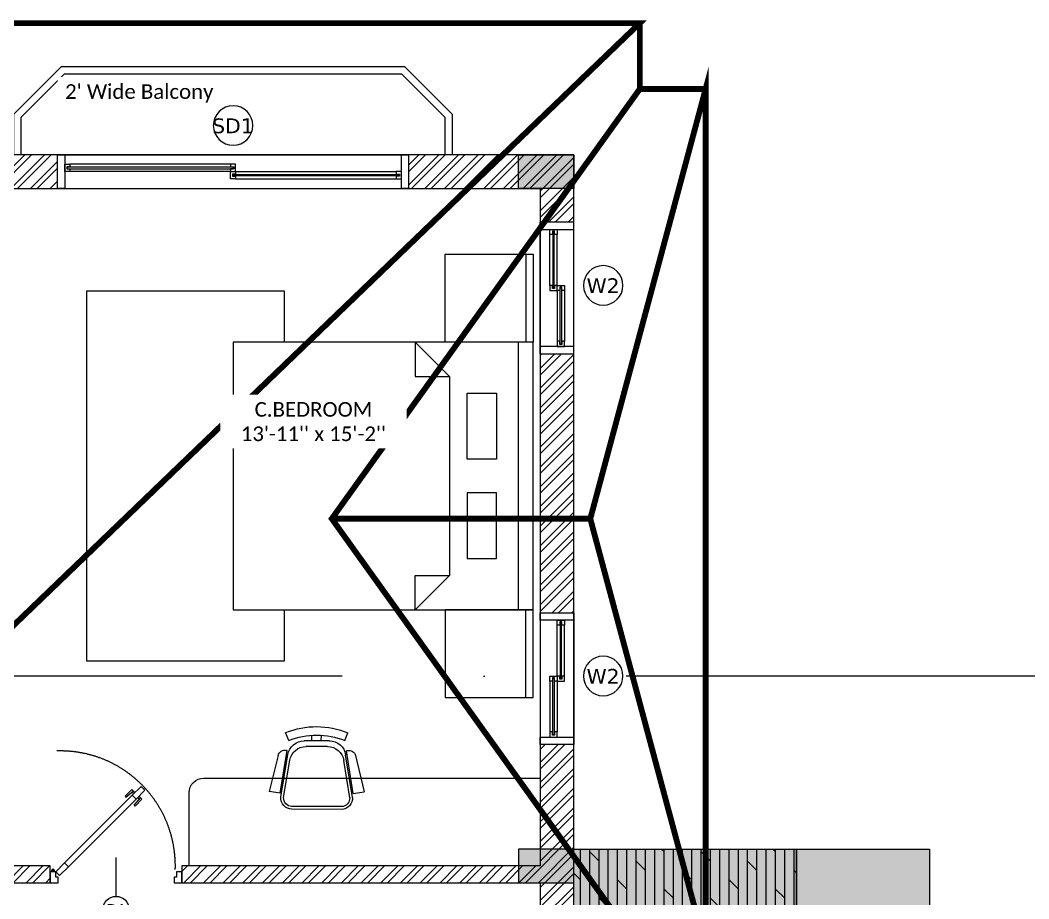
# Model space of a CAD drawing. Header units: millimetres. Extents: x -4760 to 87103, y -23275 to 20441.
# Drawn here: x 8335 to 15229, y 8535 to 14540 of the extents above; entities that cross this region are included whole.
import ezdxf
from ezdxf.enums import TextEntityAlignment as Align

# ---------------------------------------------------------------- set-up
doc = ezdxf.new("R2010")
doc.units = ezdxf.units.MM
doc.header["$LTSCALE"] = 150
doc.linetypes.add('ACAD_ISO10W100', pattern=[18, 12, -3, 0, -3])
doc.linetypes.add('DASHED', pattern=[19.05, 12.7, -6.35])
for name, color, linetype in [('ad-Column', 3, 'Continuous'), ('ad-Column Hatch', 125, 'Continuous'), ('ad-Door', 11, 'Continuous'), ('ad-Elevation 10', 8, 'Continuous'), ('ad-Furniture', 8, 'Continuous'), ('ad-Glass Sectionline', 140, 'Continuous'), ('ad-Railing', 6, 'Continuous'), ('ad-Section Line', 2, 'Continuous'), ('ad-Text main', 7, 'Continuous'), ('ad-Text Main_Door&window Label', 7, 'Continuous'), ('ad-Wall', 240, 'Continuous'), ('ad-Wall hatch', 8, 'Continuous')]:
    doc.layers.add(name, color=color, linetype=linetype)
for name, color, linetype, true_color in [('ad-Primary Roof', 5, 'Continuous', 0x0000ff), ('ad-Secondary Roof', 6, 'Continuous', 0xff00ff), ('ad-Verandah', 7, 'Continuous', 0xa57c52)]:
    doc.layers.add(name, color=color, linetype=linetype, true_color=true_color)
doc.styles.add('6 U T S R N_Typical Floor Plan$0$3BHK-E(NB)$0$grid_text', font='verdana.ttf', dxfattribs={"width": 0.9})
doc.styles.add('ARIAL', font='arial.ttf')
doc.styles.add('New Text Style', font='arial.ttf', dxfattribs={"height": 100})
doc.styles.get("Standard").update_dxf_attribs({"font": 'calibril.ttf'})

# ---------------------------------------------------------------- blocks, each defined once
blk = doc.blocks.new('zw$6CCD')
at = {"transparency": 33554559}
h = blk.add_hatch(dxfattribs=at)
h.set_pattern_fill('GRASS', color=74, angle=180)
h.set_pattern_definition([(270, (14545, -2750), (17.96051, -17.96051), [4.7625, -31.15852]), (225, (14545, -2750), (17.96051, -17.96051), [4.7625, -20.6375]), (315, (14545, -2750), (17.96051, 17.96051), [4.7625, -20.6375])])
h.paths.add_polyline_path([(14550, -6125), (13640, -6125), (13640, -4745), (14550, -4745)])
h = blk.add_hatch(color=256, dxfattribs=at)
h.dxf.hatch_style = 1
h.set_gradient(color1=(153, 204, 0), color2=(63, 127, 0), tint=1, name='INVSPHERICAL')
h.paths.add_polyline_path([(14550, -6125), (13640, -6125), (13640, -4745), (14550, -4745)])
at = {"layer": 'ad-Verandah', "transparency": 33554534}
h = blk.add_hatch(color=256, dxfattribs=at)
h.dxf.hatch_style = 1
h.paths.add_polyline_path([(6195, -13620), (12120, -13620), (12120, -4745), (13640, -4745), (13640, -8875), (14550, -8875), (14550, -14850), (6195, -14850)])
at = {"layer": 'ad-Verandah', "transparency": 33554687}
h = blk.add_hatch(dxfattribs=at)
h.set_pattern_fill('DOLMIT', color=256, scale=10, angle=90)
h.set_pattern_definition([(90, (6195, -14830), (-63.5, 2e-14), []), (135, (6195, -14830), (-127, -127), [89.8026, -179.605])])
h.paths.add_polyline_path([(6195, -13620), (12120, -13620), (12120, -4745), (13640, -4745), (13640, -8875), (14550, -8875), (14550, -14850), (6195, -14850)])
at = {"layer": 'ad-Elevation 10'}
blk.add_lwpolyline([(14550, -6125), (13640, -6125), (13640, -4745), (14550, -4745)], close=True, dxfattribs=at)
at = {"layer": 'ad-Verandah', "lineweight": 9}
blk.add_lwpolyline([(6195, -13620), (12120, -13620), (12120, -4745), (13640, -4745), (13640, -8875), (14550, -8875), (14550, -14850), (6195, -14850)], close=True, dxfattribs=at)
blk = doc.blocks.new('A$Cb8966b9a')
at = {"layer": 'ad-Furniture', "color": 33}
for p, q in [((-403.5, 205.2), (-169.5, 301.8)), ((-146.5, 230.5), (-169.5, 301.8)), ((-146.5, 230.5), (-427.2, 139.8)), ((-118.7, 228.7), (-399.4, 138)), ((-113, 210.9), (-359, 131.3)), ((-427.2, 139.8), (-429, 144.1)), ((7.4, -170.5), (-44.4, 164.8)), ((25.9, -167.6), (-25.9, 167.6)), ((-494.1, 117.2), (-549.9, 130.5)), ((-449.5, -157), (-475.9, 13.9)), ((-413, -138.5), (-435.5, 7.2)), ((-506.1, -41.2), (-468.3, -35.4)), ((-496.7, -105.7), (-458.3, -99.8)), ((-435.6, -261), (-484.8, -290.5)), ((-365, -262.3), (-365.4, -266.9)), ((-70, -264), (-365, -262.3)), ((-44.1, -253.9), (-339.1, -252.2)), ((-44, -235.2), (-302.6, -233.7)), ((-70, -264), (-70.4, -338.9)), ((-322.7, -317.5), (-70.4, -338.9))]:
    blk.add_line(p, q, dxfattribs=at)
for centre, radius, start, end in [((-100, 156.2), 74.9, 8.79143, 104.50202), ((-100, 156.2), 56.2, 8.79143, 104.50202), ((-364.9, 31), 112.4, 107.9151, 188.79143), ((-385.7, 161.9), 46.8, 112.4281, 202.4281), ((0, 0), 565.1, 166.65054, 210.93231), ((0, 0), 507.8, 166.65054, 210.93231), ((-324.5, 24.4), 112.4, 107.9151, 188.79143), ((-338.4, -139.8), 112.4, 188.79143, 269.66775), ((-301.9, -121.3), 112.4, 188.79143, 269.66775), ((-48.1, -179.1), 56.2, 273.08083, 8.79143), ((-48.1, -179.1), 74.9, 273.08083, 8.79143), ((-318.7, -270.9), 46.8, 175.15476, 265.15476)]:
    blk.add_arc(centre, radius, start, end, dxfattribs=at)
blk = doc.blocks.new('zw$6C7B')
at = {"layer": 'ad-Furniture'}
for points in [[(0, 2430), (600, 2430), (600, 3030), (0, 3030)], [(0, 600), (2050, 600), (2050, 2430), (0, 2430)], [(450, 1630), (450, 2080), (250, 2080), (250, 1630)], [(450, 1400), (450, 950), (250, 950), (250, 1400)], [(0, 600), (600, 600), (600, 0), (0, 0)]]:
    blk.add_lwpolyline(points, close=True, dxfattribs=at)
for points in [[(50, 3030), (50, 2430)], [(100, 2430), (100, 600)], [(570.2, 835.1), (805.2, 600), (805.2, 835.1), (570.2, 835.1), (570.2, 2194.9), (805.2, 2430), (805.2, 2194.9), (570.2, 2194.9)], [(50, 0), (50, 600)]]:
    blk.add_lwpolyline(points, dxfattribs=at)
at = {"layer": 'ad-Furniture', "color": 33}
blk.add_lwpolyline([(1700, 2430), (1700, 2780), (3050, 2780), (3050, 250), (1700, 250), (1700, 600)], dxfattribs=at)
blk = doc.blocks.new('zw$66EE')
at = {"layer": 'ad-Furniture'}
blk.add_lwpolyline([(11890, 9360), (11890, 8760), (9490, 8760), (9490, 9260, -0.414214), (9590, 9360)], format="xyb", close=True, dxfattribs=at)
at = {"layer": 'ad-Furniture', "rotation": 180}
blk.add_blockref('zw$6C7B', (11840, 12940), dxfattribs=at)
at = {"layer": 'ad-Furniture', "xscale": -1, "rotation": 98.64764057998273}
blk.add_blockref('A$Cb8966b9a', (10361.1, 9146.4), dxfattribs=at)
blk = doc.blocks.new('6 U T S R N_Typical Floor Plan$0$ad_Window Tag')
blk.add_circle((0, 0), 150)
at = {"style": '6 U T S R N_Typical Floor Plan$0$3BHK-E(NB)$0$grid_text', "width": 0.9}
blk.add_attdef('D1', text='', height=125, dxfattribs=at).set_placement((0, 0), align=Align.MIDDLE_CENTER)
blk = doc.blocks.new('zw$6540')
at = {"layer": 'ad-Text Main_Door&window Label'}
ref = blk.add_blockref('6 U T S R N_Typical Floor Plan$0$ad_Window Tag', (12320, 12727.5), dxfattribs=dict(at, xscale=-0.9, yscale=0.9, zscale=0.9))
ref.add_attrib('D1', 'W2', dxfattribs={"height": 101.25, "rotation": 2160, "style": '6 U T S R N_Typical Floor Plan$0$3BHK-E(NB)$0$grid_text'}).set_placement((12319, 12725.4), align=Align.MIDDLE_CENTER)
ref = blk.add_blockref('6 U T S R N_Typical Floor Plan$0$ad_Window Tag', (12320, 10057.5), dxfattribs=dict(at, xscale=-0.9, yscale=0.9, zscale=0.9))
ref.add_attrib('D1', 'W2', dxfattribs={"height": 101.25, "rotation": 2160, "style": '6 U T S R N_Typical Floor Plan$0$3BHK-E(NB)$0$grid_text'}).set_placement((12319, 10055.4), align=Align.MIDDLE_CENTER)
at = {"layer": 'ad-Text main', "char_height": 100, "attachment_point": 5, "bg_fill": 2}
for s, insert, width in [("\\pxqd;2' Wide Balcony", (9760.6, 14039.5), 2237.11), ("C.BEDROOM^J13'-11'' x 15'-2''", (10339.1, 11795.8), 1173.975)]:
    blk.add_mtext(s, dxfattribs=dict(at, insert=insert, width=width))
at = {"layer": 'ad-Text Main_Door&window Label'}
ref = blk.add_blockref('6 U T S R N_Typical Floor Plan$0$ad_Window Tag', (9790, 13820), dxfattribs=dict(at, xscale=-0.9, yscale=0.9, zscale=0.9))
ref.add_attrib('D1', 'SD1', dxfattribs={"height": 101.25, "rotation": 2160, "style": '6 U T S R N_Typical Floor Plan$0$3BHK-E(NB)$0$grid_text'}).set_placement((9789, 13817.9), align=Align.MIDDLE_CENTER)
blk = doc.blocks.new('*U276')
for p, q in [((-8.3, -111.1), (-41.7, -111.1)), ((-25, -127.8), (-25, -94.4)), ((-811.3, -760.8), (-796.4, -775.7)), ((-746.2, -826), (-761.1, -811.1))]:
    blk.add_line(p, q)
for points in [[(-1150, -100), (-1150, -50), (-1128.6, -50), (-1128.6, -35.7), (-1128.6, 0), (-1200, 0), (-1200, -100)], [(-50, -100), (0, -100), (0, 0), (-71.4, 0), (-71.4, -35.7), (-71.4, -50), (-50, -50)], [(-50, -100), (-130.8, -180.8), (-166.2, -145.5), (-85.4, -64.6)], [(-130.8, -180.8), (-747, -797), (-782.4, -761.6), (-166.2, -145.5)], [(-827.8, -877.8), (-747, -797), (-782.4, -761.6), (-863.2, -842.5)]]:
    blk.add_lwpolyline(points, close=True)
for points in [[(-808.2, -787.5), (-835.7, -760), (-772.9, -697.2), (-765, -705), (-822, -773.7)], [(-772.8, -822.8), (-745.4, -850.3), (-682.5, -787.5), (-690.4, -779.7), (-759, -836.7)]]:
    blk.add_lwpolyline(points)
blk.add_circle((-25, -111.1), 11.1)
at = {"color": 8, "linetype": 'DASHED', "lineweight": 0}
blk.add_arc((-93.1, -153.1), 1047.4, 178.18808, 271.81192, dxfattribs=at)
at = {"layer": 'ad-Text Main_Door&window Label'}
blk.add_line((-600, 125), (-600, -230), dxfattribs=at)
blk.add_circle((-600.3, 245), 120, dxfattribs=at)
at = {"layer": 'ad-Text Main_Door&window Label', "style": 'New Text Style'}
blk.add_attdef('D1', text='', height=100, dxfattribs=at).set_placement((-600.3, 245), align=Align.MIDDLE_CENTER)
blk = doc.blocks.new('$ZCDB_AUDIT_GENERATED_C77D')
blk.add_wipeout([(0, 230), (2400, 230), (2400, 0), (0, 0)]).dxf.layer = 'ad-Elevation 10'
at = {"layer": 'ad-Elevation 10'}
for points in [[(2400, 230), (0, 230)], [(2400, 0), (0, 0)]]:
    blk.add_lwpolyline(points, dxfattribs=at)
for points in [[(50, 0), (50, 230), (0, 230), (0, 0)], [(2350, 0), (2400, 0), (2400, 230), (2350, 230)], [(1217.5, 133), (1217.5, 115), (1182.5, 115), (1182.5, 165), (1217.5, 165), (1217.5, 147), (1195.5, 147), (1195.5, 133)], [(2315, 133), (2315, 115), (2350, 115), (2350, 165), (2315, 165), (2315, 147), (2337, 147), (2337, 133)], [(85, 83), (85, 65), (50, 65), (50, 115), (85, 115), (85, 97), (63, 97), (63, 83)], [(1182.5, 83), (1182.5, 65), (1217.5, 65), (1217.5, 115), (1182.5, 115), (1182.5, 97), (1204.5, 97), (1204.5, 83)]]:
    blk.add_lwpolyline(points, close=True, dxfattribs=at)
at = {"layer": 'ad-Glass Sectionline'}
for points in [[(1200, 145), (2335, 145), (2335, 135), (1200, 135)], [(1200, 95), (65, 95), (65, 85), (1200, 85)]]:
    blk.add_lwpolyline(points, close=True, dxfattribs=at)
for points in [[(1217.5, 165), (2315, 165)], [(1182.5, 115), (85, 115)], [(1217.5, 115), (2315, 115)], [(1182.5, 65), (85, 65)]]:
    blk.add_lwpolyline(points, dxfattribs=at)
blk = doc.blocks.new('*U270')
blk.add_blockref('$ZCDB_AUDIT_GENERATED_C77D', (0, 0))
blk = doc.blocks.new('$ZCDB_AUDIT_GENERATED_C7DC')
blk.add_wipeout([(0, 230), (900, 230), (900, 0), (0, 0)]).dxf.layer = 'ad-Elevation 10'
at = {"layer": 'ad-Elevation 10'}
for points in [[(900, 230), (0, 230)], [(900, 0), (0, 0)]]:
    blk.add_lwpolyline(points, dxfattribs=at)
for points in [[(50, 0), (50, 230), (0, 230), (0, 0)], [(850, 0), (900, 0), (900, 230), (850, 230)], [(467.5, 133), (467.5, 115), (432.5, 115), (432.5, 165), (467.5, 165), (467.5, 147), (445.5, 147), (445.5, 133)], [(815, 133), (815, 115), (850, 115), (850, 165), (815, 165), (815, 147), (837, 147), (837, 133)], [(85, 83), (85, 65), (50, 65), (50, 115), (85, 115), (85, 97), (63, 97), (63, 83)], [(432.5, 83), (432.5, 65), (467.5, 65), (467.5, 115), (432.5, 115), (432.5, 97), (454.5, 97), (454.5, 83)]]:
    blk.add_lwpolyline(points, close=True, dxfattribs=at)
at = {"layer": 'ad-Glass Sectionline'}
for points in [[(450, 145), (835, 145), (835, 135), (450, 135)], [(450, 95), (65, 95), (65, 85), (450, 85)]]:
    blk.add_lwpolyline(points, close=True, dxfattribs=at)
for points in [[(467.5, 165), (815, 165)], [(432.5, 115), (85, 115)], [(467.5, 115), (815, 115)], [(432.5, 65), (85, 65)]]:
    blk.add_lwpolyline(points, dxfattribs=at)
blk = doc.blocks.new('*U271')
blk.add_blockref('$ZCDB_AUDIT_GENERATED_C7DC', (0, 0))
blk = doc.blocks.new('zw$6266')
at = {"layer": 'ad-Wall hatch', "transparency": 33554610}
h = blk.add_hatch(dxfattribs=at)
h.set_pattern_fill('ANSI32', color=256, scale=10)
h.paths.add_polyline_path([(0, 13620), (0, 10305), (230, 10305), (230, 13390), (4880, 13390), (4880, 8645), (8540, 8645), (8540, 8760), (5110, 8760), (5110, 10500), (6075, 10500), (6075, 10615), (5110, 10615), (5110, 13390), (7525, 13390), (7525, 10615), (6875, 10615), (6875, 10500), (7640, 10500), (7640, 13390), (11890, 13390), (11890, 8760), (9440, 8760), (9440, 8645), (11890, 8645), (11890, 230), (10090, 230), (10090, 0), (12120, 0), (12120, 13620)])
at = {"layer": 'ad-Railing'}
for points in [[(11290, 13620), (11290, 13895), (10965, 14220), (8615, 14220), (8290, 13895), (8290, 13620)], [(11240, 13620), (11240, 13874.3), (10944.3, 14170), (8635.7, 14170), (8340, 13874.3), (8340, 13620)]]:
    blk.add_lwpolyline(points, dxfattribs=at)
at = {"layer": 'ad-Door', "ltscale": 5}
ref = blk.add_blockref('*U276', (8540, 8645), dxfattribs=dict(at, xscale=0.7499999997027537, yscale=0.7499999997027537, zscale=0.7499999997027537, rotation=180))
ref.add_attrib('D1', 'D1', dxfattribs={"layer": 'ad-Text Main_Door&window Label', "height": 75, "style": 'New Text Style'}).set_placement((8990.2, 8461.3), align=Align.MIDDLE_CENTER)
at = {"xscale": -1}
blk.add_blockref('*U270', (10990, 13390), dxfattribs=at)
at = {"rotation": 270}
blk.add_blockref('*U271', (11890, 13160), dxfattribs=at)
at = {"xscale": -1, "rotation": 270}
blk.add_blockref('*U271', (11890, 9590), dxfattribs=at)
at = {"layer": 'ad-Wall'}
for points in [[(230, 13390), (4880, 13390), (4880, 8645), (8540, 8645), (8540, 8760), (5110, 8760), (5110, 10500), (6075, 10500), (6075, 10615), (5110, 10615), (5110, 13390), (7525, 13390), (7525, 10615), (6875, 10615), (6875, 10500), (7640, 10500), (7640, 13390), (11890, 13390), (11890, 8760), (9440, 8760), (9440, 8645), (11890, 8645), (11890, 230)], [(12120, 0), (12120, 13620), (0, 13620)]]:
    blk.add_lwpolyline(points, dxfattribs=at)
blk = doc.blocks.new('A$Ca594aa6c')
at = {"layer": 'ad-Primary Roof', "linetype": 'DASHED', "ltscale": 2, "const_width": 40}
blk.add_lwpolyline([(12570, 900), (2380, 900), (7475, -4000)], close=True, dxfattribs=at)
blk.add_lwpolyline([(12570, 900), (12570, 450)], dxfattribs=at)
at = {"layer": 'ad-Secondary Roof', "linetype": 'DASHED', "ltscale": 2, "const_width": 40}
for points in [[(13020, 450), (12231.4, -2487.5), (13020, -5425)], [(13020, 450), (12570, 450), (10464.6, -2487.5), (12570, -5425), (13020, -5425)]]:
    blk.add_lwpolyline(points, close=True, dxfattribs=at)
blk.add_lwpolyline([(12231.4, -2487.5), (10464.6, -2487.5)], dxfattribs=at)
blk = doc.blocks.new('1625W-Roof Plan')
at = {"rotation": 360}
blk.add_blockref('A$Ca594aa6c', (0, 13620), dxfattribs=at)
blk = doc.blocks.new('zw$6AA0')
at = {"layer": 'ad-Column Hatch', "transparency": 33554687}
h = blk.add_hatch(color=256, dxfattribs=at)
h.dxf.hatch_style = 1
h.paths.add_polyline_path([(0, -230), (380, -230), (380, 0), (0, 0)])
at = {"layer": 'ad-Column'}
blk.add_lwpolyline([(0, -230), (380, -230), (380, 0), (0, 0)], close=True, dxfattribs=at)
blk = doc.blocks.new('1625W_Columns')
at = {"layer": 'ad-Column', "xscale": -1, "rotation": 359.9999999999999}
blk.add_blockref('zw$6AA0', (12120, 13620), dxfattribs=at)
at = {"layer": 'ad-Column', "rotation": 179.9999999999998}
blk.add_blockref('zw$6AA0', (12120, 8645), dxfattribs=at)
blk = doc.blocks.new('1625_West Villa')
at = {"layer": 'ad-Verandah'}
blk.add_blockref('zw$6CCD', (0, 13620), dxfattribs=at)
at = {"layer": 'ad-Furniture'}
blk.add_blockref('zw$66EE', (0, 0), dxfattribs=at)
blk.add_blockref('zw$6266', (0, 0))
blk.add_blockref('1625W-Roof Plan', (0, 0))
blk.add_blockref('1625W_Columns', (0, 0))
at = {"layer": 'ad-Text main'}
blk.add_blockref('zw$6540', (0, 0), dxfattribs=at)
blk = doc.blocks.new('enuklfk')
at = {"layer": 'ad-Section Line', "linetype": 'ACAD_ISO10W100', "ltscale": 0.5}
blk.add_line((-3847.8, 0), (829.3, 0), dxfattribs=at)
at = {"layer": 'ad-Section Line', "linetype": 'Continuous', "style": 'ARIAL', "width": 0.8}
blk.add_attdef('SECTION-LETTER', text='', height=80, rotation=2340, dxfattribs=at).set_placement((916.8, 0), align=Align.MIDDLE)
blk = doc.blocks.new('A$Cc6252a0d')
at = {"layer": 'ad-Section Line', "xscale": 4.313292429215451, "yscale": 4.313292429215451, "zscale": 4.313292429215451, "rotation": 180}
blk.add_blockref('enuklfk', (-239, -3562.5), dxfattribs=at)

msp = doc.modelspace()

# ---------------------------------------------------------------- block references
msp.add_blockref('1625_West Villa', (0, 0))

# ---------------------------------------------------------------- next in the draw order: block references
msp.add_blockref('A$Cc6252a0d', (0, 13620))

doc.saveas('drawing.dxf')
